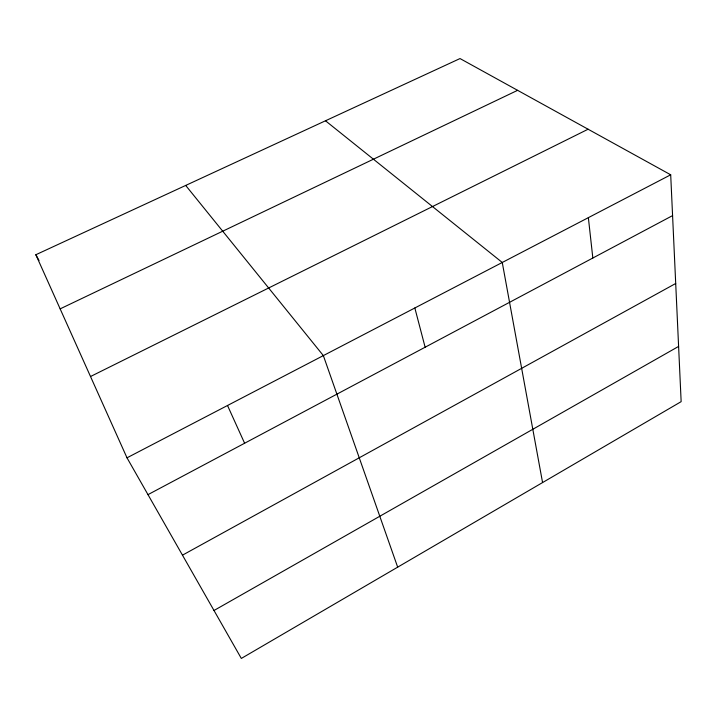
<?xml version="1.0" encoding="UTF-8"?>
<svg xmlns="http://www.w3.org/2000/svg" width="717" height="717" viewBox="0 0 717 717"><rect width="100%" height="100%" fill="white"/><g stroke="black" fill="none" stroke-linecap="round" stroke-linejoin="round"><path stroke-width="1.08" d="M213.998 610.49L678.605 346.419M182.476 555.164L675.701 283.484M147.98 494.64L672.573 215.611M126.999 457.813L670.7 174.796L681.15 401.654L241.324 658.439L126.999 457.813L35.85 254.732L460.027 58.561L670.7 174.796M90.512 376.524L588.101 129.221M60.147 308.866L517.611 90.324M325.482 120.779L502.258 262.467L542.572 482.568M185.694 185.434L323.349 355.605L397.675 567.156M35.85 254.732L39.023 260.495M227.513 405.49L244.614 443.24M414.838 307.978L425.127 347.225M588.361 217.654L592.834 258.021"/></g></svg>
